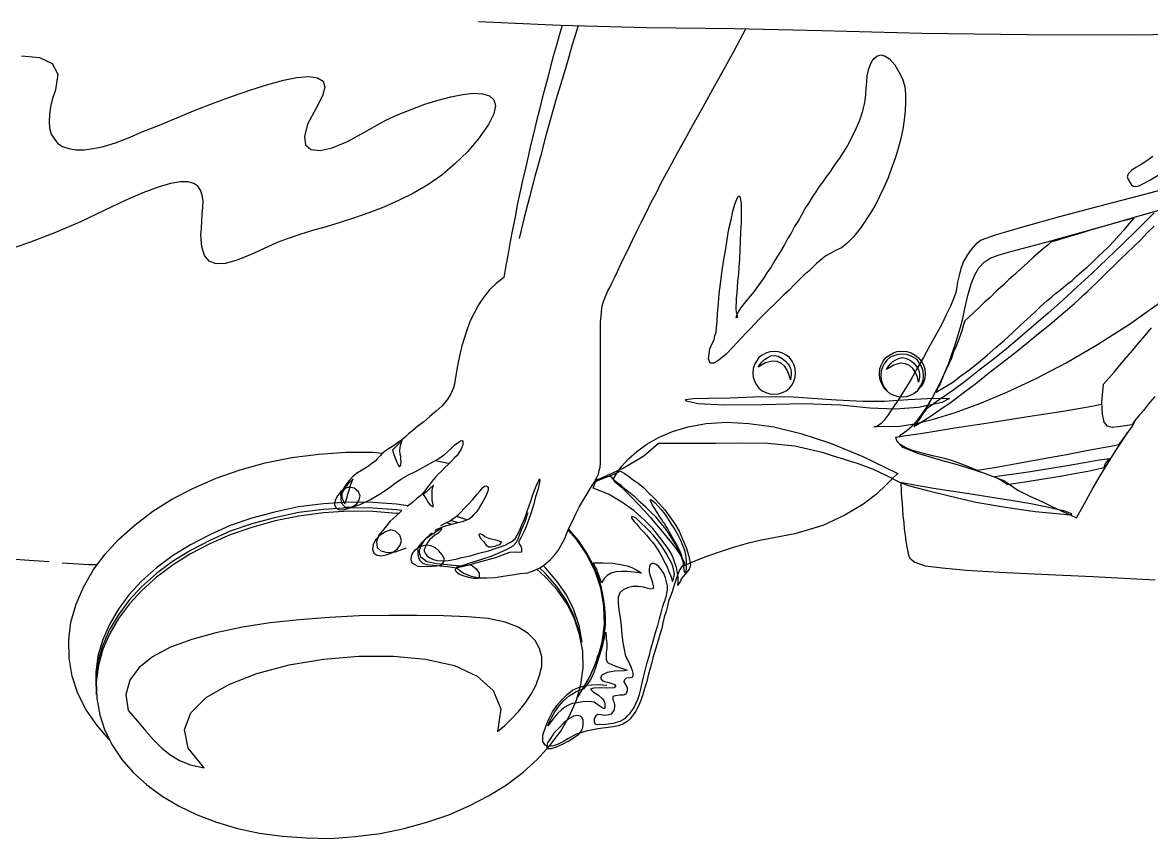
# Model space of a CAD drawing. Header units: feet. Extents: x 50754 to 76410, y 49660 to 67674.
# Drawn here: x 70111.37 to 70140.39, y 55014.75 to 55035.72 of the extents above; entities that cross this region are included whole.
import ezdxf

# ---------------------------------------------------------------- set-up
doc = ezdxf.new("R2010")
doc.units = ezdxf.units.FT
doc.linetypes.add('Amconstr', pattern=[9999, 9999, 0])
doc.layers.add('1_MAN', color=7, linetype='Continuous')
doc.layers.add('MS GATE', color=1, linetype='Continuous')

# ---------------------------------------------------------------- blocks, each defined once
blk = doc.blocks.new('admin enlclave road')
at = {"layer": '1_MAN', "color": 253, "linetype": 'Continuous'}
for points in [[(44845.52764, -5350.19418), (44845.52873, -5350.19359), (44845.5434, -5350.18441), (44845.55463, -5350.17543), (44845.56245, -5350.16667), (44845.56505, -5350.16631), (44845.57208, -5350.16534), (44845.58276, -5350.16387), (44845.59657, -5350.16198), (44845.6119, -5350.1596), (44845.62756, -5350.15772), (44845.64392, -5350.15706), (44845.66087, -5350.15871), (44845.66822, -5350.16009), (44845.6739, -5350.16089), (44845.67825, -5350.16162), (44845.6826, -5350.16235), (44845.68698, -5350.16335), (44845.69274, -5350.16468), (44845.70023, -5350.16709), (44845.71026, -5350.1705), (44845.71033, -5350.17102), (44845.71047, -5350.17205), (44845.71101, -5350.17411), (44845.71134, -5350.17645), (44845.71199, -5350.17928), (44845.71272, -5350.18263), (44845.71347, -5350.18624), (44845.71428, -5350.19011), (44845.71533, -5350.19394), (44845.71613, -5350.19781), (44845.71715, -5350.20139), (44845.71817, -5350.20497), (44845.71916, -5350.20828), (44845.72007, -5350.21108), (44845.72088, -5350.21309), (44845.72191, -5350.2148), (44845.7251, -5350.21675), (44845.73163, -5350.21798), (44845.74197, -5350.21788), (44845.75673, -5350.21718), (44845.77645, -5350.2158), (44845.8016, -5350.21341), (44845.83254, -5350.21074), (44845.87004, -5350.20745)], [(44845.87184, -5349.87498), (44845.81234, -5349.88421), (44845.74901, -5349.89266), (44845.68588, -5349.90054), (44845.62603, -5349.90717), (44845.57376, -5349.91303), (44845.52109, -5349.91973), (44845.46933, -5349.92552), (44845.42031, -5349.92986)], [(44845.83402, -5349.95499), (44845.83072, -5349.9581), (44845.82762, -5349.96066), (44845.82475, -5349.9629), (44845.82239, -5349.96508), (44845.82083, -5349.96716), (44845.82029, -5349.96909), (44845.82106, -5349.97084), (44845.82261, -5349.97249), (44845.82357, -5349.97368), (44845.82472, -5349.97432), (44845.82633, -5349.97436), (44845.82807, -5349.9736), (44845.8305, -5349.97194), (44845.83412, -5349.96931), (44845.83867, -5349.96577)], [(44845.84798, -5349.97165), (44845.82842, -5349.97991), (44845.80557, -5349.98942), (44845.78248, -5349.99896), (44845.76194, -5350.00789), (44845.74617, -5350.01483), (44845.73827, -5350.01911), (44845.73547, -5350.02188), (44845.73304, -5350.02539), (44845.73115, -5350.02911), (44845.72961, -5350.0333), (44845.72862, -5350.03768), (44845.72814, -5350.04199), (44845.72764, -5350.04604), (44845.72766, -5350.05001), (44845.72746, -5350.05243), (44845.72666, -5350.05626), (44845.72544, -5350.06094), (44845.72355, -5350.0665), (44845.72152, -5350.07288), (44845.71898, -5350.0796), (44845.71624, -5350.08661), (44845.71352, -5350.09389), (44845.71055, -5350.1012), (44845.70779, -5350.10821), (44845.70475, -5350.115), (44845.70211, -5350.12094), (44845.6994, -5350.12634), (44845.69712, -5350.13091), (44845.6952, -5350.13435), (44845.69366, -5350.13669), (44845.69109, -5350.13916), (44845.68952, -5350.13938), (44845.69102, -5350.13865), (44845.69834, -5350.1379), (44845.70481, -5350.13675), (44845.71376, -5350.13419), (44845.72456, -5350.12979), (44845.73705, -5350.12409), (44845.75088, -5350.11661), (44845.76609, -5350.10763), (44845.78244, -5350.09715), (44845.79912, -5350.08531), (44845.81636, -5350.07179), (44845.83369, -5350.05694), (44845.85111, -5350.04074)], [(44845.20836, -5350.28751), (44845.19627, -5350.28837), (44845.15655, -5350.29091)], [(44845.42728, -5350.24893), (44845.42785, -5350.25309), (44845.42932, -5350.25607), (44845.43139, -5350.25765), (44845.4341, -5350.25807), (44845.43782, -5350.25809), (44845.44203, -5350.25778), (44845.44679, -5350.25766), (44845.4521, -5350.25772), (44845.4567, -5350.26028), (44845.46138, -5350.26149), (44845.46621, -5350.26188), (44845.47089, -5350.26124), (44845.47581, -5350.2603), (44845.48065, -5350.25884), (44845.48575, -5350.25734), (44845.49059, -5350.25588), (44845.49495, -5350.25475), (44845.49867, -5350.25291), (44845.50207, -5350.25058), (44845.50491, -5350.24807), (44845.50741, -5350.24508), (44845.5094, -5350.24215), (44845.51136, -5350.23896), (44845.51275, -5350.23558), (44845.51407, -5350.23169), (44845.51513, -5350.22783), (44845.51619, -5350.22397), (44845.51748, -5350.21981), (44845.51876, -5350.21566), (44845.52031, -5350.21146), (44845.52186, -5350.20727), (44845.52389, -5350.20274), (44845.52573, -5350.19877), (44845.52712, -5350.1954), (44845.52833, -5350.19258), (44845.52905, -5350.1901), (44845.52928, -5350.18793), (44845.52952, -5350.18578), (44845.52945, -5350.1834), (44845.52913, -5350.18106), (44845.52888, -5350.17924), (44845.52849, -5350.17637), (44845.52795, -5350.17246), (44845.52734, -5350.16804), (44845.52666, -5350.16309), (44845.52587, -5350.15736), (44845.52508, -5350.15163), (44845.52426, -5350.14564), (44845.52344, -5350.13964), (44845.52262, -5350.13366), (44845.52179, -5350.12767), (44845.52108, -5350.12246), (44845.5204, -5350.11752), (44845.51979, -5350.11309), (44845.51929, -5350.10944), (44845.51893, -5350.10684), (44845.51836, -5350.10266), (44845.51786, -5350.09903), (44845.51766, -5350.0956), (44845.51752, -5350.0927), (44845.51761, -5350.0895), (44845.518, -5350.08653), (44845.51865, -5350.08352), (44845.51974, -5350.07992), (44845.5205, -5350.07769), (44845.52144, -5350.07491), (44845.52258, -5350.07157), (44845.52389, -5350.06767), (44845.52515, -5350.06326), (44845.52663, -5350.05854), (44845.52855, -5350.05323), (44845.53017, -5350.04771), (44845.53203, -5350.04188), (44845.53414, -5350.03602), (44845.53623, -5350.02989), (44845.53826, -5350.02351), (44845.5406, -5350.01735), (44845.54264, -5350.01097), (44845.54498, -5350.00481), (44845.54731, -5349.99865), (44845.54985, -5349.99193), (44845.5532, -5349.98351), (44845.55689, -5349.97372), (44845.56122, -5349.96278), (44845.56572, -5349.95102), (44845.57065, -5349.93866), (44845.57551, -5349.92579), (44845.58035, -5349.91265), (44845.5805, -5349.91227)], [(44845.58519, -5350.10622), (44845.58632, -5350.10288), (44845.58704, -5350.10039), (44845.58724, -5350.09798), (44845.58773, -5350.09578), (44845.58761, -5350.09289), (44845.5874, -5350.08947), (44845.58697, -5350.08448), (44845.58664, -5350.07816), (44845.58641, -5350.07261), (44845.58636, -5350.06652), (44845.58625, -5350.0599), (44845.58636, -5350.05299), (44845.58651, -5350.04633), (44845.58662, -5350.03942), (44845.5868, -5350.03302), (44845.58736, -5350.02738), (44845.58768, -5350.02202), (44845.58841, -5350.01768), (44845.58905, -5350.01467), (44845.58959, -5350.01273), (44845.59034, -5350.01237), (44845.59104, -5350.0136), (44845.59198, -5350.01665), (44845.5927, -5350.02186), (44845.59355, -5350.02811), (44845.59409, -5350.03388), (44845.59462, -5350.03964), (44845.59507, -5350.04489), (44845.59553, -5350.05013), (44845.5959, -5350.05486), (44845.59626, -5350.05932), (44845.59631, -5350.06356), (44845.59655, -5350.06724), (44845.59675, -5350.07066), (44845.59689, -5350.07356), (44845.59728, -5350.07642), (44845.59731, -5350.07855), (44845.59756, -5350.08037), (44845.59803, -5350.0819), (44845.59843, -5350.08291), (44845.59891, -5350.08443), (44845.59902, -5350.08521), (44845.59879, -5350.08551), (44845.5985, -5350.08528), (44845.59858, -5350.08394), (44845.59934, -5350.08172), (44845.60077, -5350.07861), (44845.60358, -5350.07397), (44845.60533, -5350.07134), (44845.60707, -5350.06845), (44845.60853, -5350.06559), (44845.61022, -5350.06245), (44845.61191, -5350.05929), (44845.61334, -5350.05618), (44845.61499, -5350.05277), (44845.61638, -5350.04939), (44845.61805, -5350.04598), (44845.61966, -5350.04231), (44845.62128, -5350.03863), (44845.6226, -5350.03473), (44845.62421, -5350.03106), (44845.62576, -5350.02687), (44845.6276, -5350.0229), (44845.62915, -5350.01871), (44845.6307, -5350.01452), (44845.63257, -5350.01081), (44845.6342, -5350.00713), (44845.63585, -5350.00372), (44845.6375, -5350.00031), (44845.6392, -5349.99716), (44845.64088, -5349.99401), (44845.64257, -5349.99086), (44845.644, -5349.98774), (44845.64569, -5349.9846), (44845.64716, -5349.98174), (44845.64881, -5349.97833), (44845.65024, -5349.97521), (44845.65163, -5349.97183), (44845.65274, -5349.96824), (44845.65409, -5349.96461), (44845.65602, -5349.95744), (44845.65706, -5349.95146), (44845.65768, -5349.94633), (44845.6576, -5349.94183), (44845.65728, -5349.93764), (44845.65705, -5349.93395), (44845.6568, -5349.93027), (44845.65708, -5349.92652), (44845.65792, -5349.92295), (44845.65909, -5349.91988), (44845.66092, -5349.91776), (44845.66316, -5349.91666), (44845.66557, -5349.91685), (44845.66869, -5349.91828), (44845.67232, -5349.9215), (44845.67645, -5349.92651), (44845.67848, -5349.92968), (44845.68009, -5349.93371), (44845.68122, -5349.93806), (44845.68187, -5349.94275), (44845.68233, -5349.94799), (44845.68256, -5349.95354), (44845.68253, -5349.95911), (44845.68201, -5349.965), (44845.68127, -5349.97122), (44845.68027, -5349.97745), (44845.67897, -5349.98347), (44845.67768, -5349.98948), (44845.67586, -5349.99557), (44845.674, -5350.0014), (44845.67212, -5350.00697), (44845.66994, -5350.01231), (44845.66557, -5350.02114), (44845.66193, -5350.02748), (44845.65856, -5350.03192), (44845.65554, -5350.03499), (44845.65263, -5350.03698), (44845.64997, -5350.03894), (44845.64684, -5350.04123), (44845.64382, -5350.0443), (44845.64198, -5350.04641), (44845.64018, -5350.04877), (44845.63794, -5350.05173), (44845.6354, -5350.05448), (44845.63292, -5350.05773), (44845.63045, -5350.06099), (44845.62776, -5350.06455), (44845.62503, -5350.06784), (44845.62233, -5350.07139), (44845.61964, -5350.07495), (44845.6169, -5350.07824), (44845.61446, -5350.08176), (44845.61222, -5350.08472), (44845.60997, -5350.08769), (44845.60798, -5350.09062), (44845.60619, -5350.09298), (44845.60286, -5350.09769), (44845.59907, -5350.10298), (44845.59552, -5350.10798), (44845.59181, -5350.11194), (44845.58897, -5350.11445), (44845.58663, -5350.11477), (44845.58523, -5350.11231), (44845.58519, -5350.10622)], [(44845.48011, -5349.92431), (44845.47993, -5349.92539), (44845.4782, -5349.93598), (44845.47655, -5349.94708), (44845.47489, -5349.95819), (44845.47301, -5349.9696), (44845.47142, -5349.98123), (44845.46987, -5349.99312), (44845.46835, -5350.00525), (44845.46662, -5350.0177), (44845.46517, -5350.03037), (44845.46373, -5350.04304), (44845.46232, -5350.05597)], [(44845.47053, -5349.92539), (44845.47045, -5349.9259), (44845.46964, -5349.93159), (44845.46886, -5349.93753), (44845.46786, -5349.94377), (44845.46712, -5349.94997), (44845.46645, -5349.9567), (44845.46552, -5349.96346), (44845.4646, -5349.97022), (44845.46397, -5349.97721), (44845.46307, -5349.98423), (44845.46248, -5349.99148), (44845.46162, -5349.99875), (44845.46106, -5350.00625), (44845.46046, -5350.0135), (44845.45964, -5350.02105), (44845.45909, -5350.02855), (44845.45852, -5350.03606), (44845.45822, -5350.04353), (44845.45767, -5350.05104), (44845.45737, -5350.05851), (44845.45703, -5350.06572), (44845.45672, -5350.0732), (44845.45639, -5350.08041), (44845.45246, -5350.08465), (44845.44884, -5350.08914), (44845.44606, -5350.09403), (44845.44354, -5350.09889), (44845.44162, -5350.10419), (44845.43992, -5350.10921), (44845.43877, -5350.1144), (44845.43789, -5350.11956), (44845.43701, -5350.12473), (44845.43657, -5350.1293), (44845.43614, -5350.13387), (44845.43594, -5350.13815), (44845.43592, -5350.14186), (44845.43586, -5350.14532), (44845.43573, -5350.14825), (44845.43549, -5350.15041), (44845.43444, -5350.15427), (44845.43259, -5350.15824), (44845.42997, -5350.16232), (44845.42701, -5350.16591), (44845.42379, -5350.16953), (44845.42057, -5350.17315), (44845.41729, -5350.17627), (44845.41478, -5350.17927), (44845.41246, -5350.1817), (44845.41063, -5350.18382), (44845.40879, -5350.18593), (44845.40716, -5350.18748), (44845.40573, -5350.18873), (44845.40432, -5350.18999), (44845.40289, -5350.19125), (44845.40148, -5350.1925), (44845.40005, -5350.19376), (44845.3989, -5350.19498), (44845.39797, -5350.19591), (44845.39732, -5350.19705), (44845.39665, -5350.19795), (44845.39576, -5350.19912), (44845.39462, -5350.2006), (44845.39303, -5350.20242), (44845.39115, -5350.20427), (44845.38925, -5350.20586), (44845.38735, -5350.20744), (44845.38518, -5350.20907), (44845.38286, -5350.21152), (44845.38087, -5350.21444), (44845.37873, -5350.21818), (44845.37674, -5350.22297), (44845.37776, -5350.2284), (44845.38042, -5350.23042), (44845.38436, -5350.23015), (44845.38936, -5350.22786), (44845.3947, -5350.22422), (44845.39996, -5350.22004), (44845.4047, -5350.21594), (44845.40843, -5350.21224), (44845.41198, -5350.2091), (44845.41583, -5350.20618), (44845.41994, -5350.20324), (44845.42404, -5350.20028), (44845.42789, -5350.19736), (44845.432, -5350.19441), (44845.43551, -5350.19101), (44845.43872, -5350.18738), (44845.44097, -5350.18442), (44845.44284, -5350.18257), (44845.44403, -5350.18161), (44845.44503, -5350.18121), (44845.44537, -5350.18169), (44845.44548, -5350.18247), (44845.44566, -5350.18377), (44845.44535, -5350.18541), (44845.445, -5350.18679), (44845.44418, -5350.18849), (44845.44313, -5350.19049), (44845.44178, -5350.19226), (44845.4402, -5350.19434), (44845.43867, -5350.19668), (44845.43684, -5350.19878), (44845.43504, -5350.20116), (44845.43347, -5350.20323), (44845.43215, -5350.20526), (44845.43081, -5350.20705), (44845.42998, -5350.20875), (44845.42889, -5350.21049), (44845.42803, -5350.21194), (44845.4272, -5350.21364), (44845.42612, -5350.21539), (44845.42481, -5350.21743), (44845.42271, -5350.21957), (44845.42043, -5350.22227), (44845.41763, -5350.22504)], [(44845.36139, -5350.0051), (44845.36692, -5350.0009), (44845.37319, -5349.99632), (44845.38001, -5349.99193), (44845.3874, -5349.98773), (44845.39504, -5349.9835), (44845.40279, -5349.98004), (44845.41006, -5349.97692), (44845.41691, -5349.97465), (44845.42331, -5349.97298), (44845.42856, -5349.97252), (44845.43291, -5349.97325), (44845.43583, -5349.97524), (44845.43734, -5349.97848), (44845.43698, -5349.98357), (44845.43475, -5349.99051), (44845.43035, -5349.99907), (44845.42446, -5350.00837), (44845.41792, -5350.01669), (44845.41103, -5350.02454), (44845.40348, -5350.03142), (44845.39558, -5350.03755), (44845.38733, -5350.0432), (44845.37901, -5350.04832), (44845.37062, -5350.05292), (44845.36245, -5350.05722), (44845.35422, -5350.06101), (44845.34624, -5350.06476), (44845.33849, -5350.06821), (44845.33126, -5350.0716), (44845.32455, -5350.0749), (44845.31836, -5350.07815), (44845.31299, -5350.08154), (44845.30373, -5350.08758), (44845.29561, -5350.09215), (44845.28909, -5350.09491), (44845.28365, -5350.09592), (44845.27928, -5350.09493), (44845.27595, -5350.09193), (44845.27367, -5350.08694), (44845.27218, -5350.07998), (44845.27187, -5350.07577), (44845.27156, -5350.07158), (44845.27124, -5350.06737), (44845.27094, -5350.06317), (44845.27069, -5350.05949), (44845.26971, -5350.05618), (44845.26823, -5350.05319), (44845.26635, -5350.05106), (44845.26379, -5350.04983), (44845.26001, -5350.04928), (44845.25558, -5350.04989), (44845.24973, -5350.05176), (44845.24272, -5350.05484), (44845.23407, -5350.05948), (44845.22404, -5350.06564), (44845.21236, -5350.07334), (44845.19923, -5350.08205), (44845.18524, -5350.09033), (44845.17044, -5350.09848), (44845.15556, -5350.1061)], [(44845.15043, -5349.98766), (44845.16125, -5349.98723), (44845.16931, -5349.98985), (44845.17355, -5349.99563), (44845.17353, -5350.00518), (44845.17243, -5350.01065), (44845.1718, -5350.01577), (44845.17194, -5350.02053), (44845.17224, -5350.02473), (44845.17304, -5350.0286), (44845.17458, -5350.0321), (44845.1768, -5350.03471), (44845.17924, -5350.03703), (44845.18236, -5350.03846), (44845.18619, -5350.03926), (44845.19045, -5350.03947), (44845.1954, -5350.03879), (44845.20077, -5350.03726), (44845.20683, -5350.0351), (44845.21359, -5350.03204), (44845.22097, -5350.02785), (44845.22906, -5350.02303), (44845.23842, -5350.01776), (44845.24823, -5350.0119), (44845.25857, -5350.00597), (44845.26914, -5350.00001), (44845.27954, -5349.9946), (44845.28995, -5349.98918), (44845.29967, -5349.98466), (44845.30868, -5349.98077), (44845.31655, -5349.9781), (44845.32351, -5349.97661), (44845.32882, -5349.97667), (44845.33246, -5349.97803), (44845.334, -5349.98154), (44845.33341, -5349.98692), (44845.33051, -5349.99476), (44845.32663, -5350.00511), (44845.32581, -5350.01265), (44845.32727, -5350.01748), (44845.33079, -5350.01992), (44845.33633, -5350.01968), (44845.3434, -5350.01712), (44845.35202, -5350.01222), (44845.36139, -5350.0051)], [(44845.70567, -5350.14299), (44845.70654, -5350.14155), (44845.7096, -5350.13875), (44845.71233, -5350.13545), (44845.71499, -5350.13163), (44845.71758, -5350.1273), (44845.71984, -5350.12248), (44845.72206, -5350.11739), (44845.72398, -5350.11208), (44845.7259, -5350.10678), (44845.7275, -5350.10099), (44845.72909, -5350.09519), (44845.73017, -5350.08948), (44845.7315, -5350.08372), (44845.7323, -5350.07804), (44845.73315, -5350.07261), (44845.73374, -5350.06722), (44845.7341, -5350.06213), (44845.73501, -5350.05325), (44845.73586, -5350.04597), (44845.73745, -5350.04018), (44845.73922, -5350.03569), (44845.74188, -5350.03187), (44845.74521, -5350.02903), (44845.74964, -5350.02656), (44845.7549, -5350.02424), (44845.76344, -5350.02069), (44845.77648, -5350.01518), (44845.79302, -5350.00813), (44845.81154, -5350.00001), (44845.83129, -5349.99119), (44845.85082, -5349.98267)], [(44845.83941, -5349.98848), (44845.8311, -5349.99944), (44845.82298, -5350.00985), (44845.81507, -5350.01995), (44845.80714, -5350.02981), (44845.7994, -5350.0391), (44845.79192, -5350.04835), (44845.78435, -5350.05708), (44845.77677, -5350.06556), (44845.76943, -5350.07399), (44845.76229, -5350.08188), (44845.75511, -5350.0895), (44845.74789, -5350.09686), (44845.74068, -5350.10422), (44845.73365, -5350.11102), (44845.72637, -5350.11786), (44845.7193, -5350.12441), (44845.71934, -5350.12467), (44845.7187, -5350.12582), (44845.71765, -5350.12781), (44845.7166, -5350.12982), (44845.71559, -5350.13209), (44845.7145, -5350.13382), (44845.71363, -5350.13527), (44845.71345, -5350.13583), (44845.71752, -5350.13261), (44845.72226, -5350.12851), (44845.72767, -5350.12352), (44845.7338, -5350.11791), (44845.74012, -5350.11172), (44845.74688, -5350.10495), (44845.75362, -5350.09793), (44845.7606, -5350.09086), (44845.7676, -5350.0838), (44845.77406, -5350.07681), (44845.78031, -5350.07012), (44845.7861, -5350.06401), (44845.79115, -5350.05828), (44845.79553, -5350.05343), (44845.7992, -5350.0492), (44845.8017, -5350.04621), (44845.8035, -5350.04384), (44845.80578, -5350.04113), (44845.80803, -5350.03817), (44845.81076, -5350.03488), (44845.81368, -5350.03103), (44845.8166, -5350.02718), (44845.81978, -5350.0233), (44845.82315, -5350.01884), (44845.82655, -5350.01467), (44845.82992, -5350.01023), (44845.83355, -5350.00574), (44845.83689, -5350.00104), (44845.84052, -5349.99656)], [(44845.82786, -5349.99326), (44845.81933, -5349.99682), (44845.81083, -5350.00064), (44845.80282, -5350.00412), (44845.79559, -5350.00751), (44845.78933, -5350.01023), (44845.78459, -5350.01247), (44845.78135, -5350.01398), (44845.78034, -5350.01438), (44845.77851, -5350.01649), (44845.7762, -5350.01894), (44845.77369, -5350.02193), (44845.77092, -5350.02497), (44845.76796, -5350.02856), (44845.76478, -5350.03244), (44845.7616, -5350.03633), (44845.75816, -5350.04026), (44845.75501, -5350.0444), (44845.75157, -5350.04832), (44845.74843, -5350.05247), (44845.74521, -5350.05609), (44845.74252, -5350.05965), (44845.73978, -5350.06295), (44845.73727, -5350.06594), (44845.73526, -5350.06861), (44845.7348, -5350.07106), (44845.73441, -5350.07404), (44845.7338, -5350.0773), (44845.73293, -5350.08061), (44845.73213, -5350.08443), (44845.73102, -5350.08803), (44845.73022, -5350.09186), (44845.72913, -5350.09546), (44845.72803, -5350.09906), (44845.72716, -5350.10236), (44845.72625, -5350.10541), (44845.72556, -5350.10816), (44845.72481, -5350.11038), (44845.72425, -5350.11204), (44845.72412, -5350.11313), (44845.7239, -5350.11343), (44845.72846, -5350.10988), (44845.73297, -5350.10607), (44845.73742, -5350.10174), (44845.74209, -5350.09712), (44845.74674, -5350.09225), (44845.75133, -5350.0871), (44845.75593, -5350.08196), (44845.76053, -5350.07681), (44845.76461, -5350.07174), (44845.76869, -5350.06667), (44845.77255, -5350.06189), (44845.77621, -5350.05768), (44845.77935, -5350.05353), (44845.78234, -5350.05019), (44845.78511, -5350.04716), (44845.78717, -5350.04476), (44845.78904, -5350.0429), (44845.7911, -5350.0405), (44845.79342, -5350.03806), (44845.796, -5350.03559), (44845.79824, -5350.03262), (44845.80101, -5350.02958), (44845.80378, -5350.02655), (44845.80651, -5350.02326), (44845.8092, -5350.01971), (44845.8119, -5350.01615), (44845.81486, -5350.01256), (44845.81752, -5350.00875), (44845.82018, -5350.00492), (44845.82283, -5350.00111), (44845.82546, -5349.99703), (44845.82786, -5349.99326)], [(44845.85474, -5350.0981), (44845.8517, -5350.10303), (44845.84911, -5350.10736), (44845.84671, -5350.11114), (44845.84476, -5350.11433), (44845.84353, -5350.11688), (44845.83943, -5350.11798), (44845.83537, -5350.11933), (44845.83202, -5350.12006), (44845.82905, -5350.11968), (44845.82665, -5350.11761), (44845.82495, -5350.11306), (44845.8237, -5350.10581), (44845.82326, -5350.09499), (44845.82589, -5350.09091), (44845.82851, -5350.08684), (44845.83132, -5350.08221), (44845.8344, -5350.07754), (44845.8377, -5350.07258), (44845.84074, -5350.06765), (44845.844, -5350.06242), (44845.84729, -5350.05745)], [(44845.69407, -5350.11646), (44845.69378, -5350.11623), (44845.69192, -5350.11437), (44845.6903, -5350.11221), (44845.6892, -5350.10997), (44845.68854, -5350.10714), (44845.68841, -5350.10424), (44845.68887, -5350.10179), (44845.68984, -5350.09926), (44845.69113, -5350.09696), (44845.69299, -5350.09512), (44845.69516, -5350.0935), (44845.69739, -5350.09239), (44845.70022, -5350.09173), (44845.70312, -5350.0916), (44845.70583, -5350.09203), (44845.70836, -5350.09301), (44845.7104, -5350.09432), (44845.71251, -5350.09615), (44845.71413, -5350.09831), (44845.71523, -5350.10055), (44845.71588, -5350.10338), (44845.71602, -5350.10628), (44845.71556, -5350.10874), (44845.71458, -5350.11125), (44845.71304, -5350.11358), (44845.71282, -5350.11389), (44845.71282, -5350.11389)], [(44845.68947, -5350.10807), (44845.69008, -5350.11064), (44845.69118, -5350.11288), (44845.69252, -5350.11482), (44845.69436, -5350.11669), (44845.6964, -5350.118), (44845.69889, -5350.11872), (44845.70134, -5350.11918), (44845.70398, -5350.11908), (44845.70655, -5350.11847), (44845.70879, -5350.11735), (44845.71073, -5350.11603), (44845.71259, -5350.11418), (44845.71388, -5350.11188), (44845.71462, -5350.10966), (44845.71508, -5350.10721), (44845.71499, -5350.10457), (44845.71437, -5350.102), (44845.71326, -5350.09976), (44845.71194, -5350.09782), (44845.71009, -5350.09596), (44845.70779, -5350.09467), (44845.70557, -5350.09392), (44845.70311, -5350.09346), (44845.70048, -5350.09356), (44845.69791, -5350.09417), (44845.69567, -5350.09528), (44845.69346, -5350.09664), (44845.69185, -5350.09846), (44845.69058, -5350.10076), (44845.68982, -5350.10298), (44845.68937, -5350.10544), (44845.68947, -5350.10807)], [(44845.69235, -5350.10396), (44845.69318, -5350.10226), (44845.69427, -5350.10051), (44845.69561, -5350.09874), (44845.69729, -5350.09744), (44845.69897, -5350.09616), (44845.70102, -5350.0956), (44845.70344, -5350.0958), (44845.70596, -5350.09678), (44845.70826, -5350.09806), (44845.71007, -5350.09967), (44845.71133, -5350.10109), (44845.71206, -5350.10258), (44845.71254, -5350.10411), (44845.71275, -5350.10567), (44845.71271, -5350.10727), (44845.71266, -5350.10887), (44845.71148, -5350.10611), (44845.71004, -5350.10339), (44845.70816, -5350.10125), (44845.70583, -5350.09973), (44845.70334, -5350.099), (44845.70018, -5350.09917), (44845.69642, -5350.10075), (44845.69235, -5350.10396)], [(44845.61295, -5350.11699), (44845.61356, -5350.11957), (44845.61466, -5350.1218), (44845.61599, -5350.12375), (44845.61784, -5350.12562), (44845.61988, -5350.12692), (44845.62237, -5350.12765), (44845.62482, -5350.1281), (44845.62746, -5350.12801), (44845.63003, -5350.12739), (44845.63226, -5350.12629), (44845.6342, -5350.12495), (44845.63607, -5350.12311), (44845.63734, -5350.12081), (44845.6381, -5350.11858), (44845.63856, -5350.11614), (44845.63847, -5350.11349), (44845.63784, -5350.11092), (44845.63674, -5350.10869), (44845.63541, -5350.10674), (44845.63357, -5350.10488), (44845.63127, -5350.1036), (44845.62904, -5350.10285), (44845.62659, -5350.10239), (44845.62395, -5350.10248), (44845.62139, -5350.1031), (44845.61915, -5350.1042), (44845.61694, -5350.10557), (44845.61533, -5350.10738), (44845.61406, -5350.10968), (44845.6133, -5350.11191), (44845.61284, -5350.11435), (44845.61295, -5350.11699)], [(44845.6156, -5350.11318), (44845.61643, -5350.11148), (44845.61751, -5350.10973), (44845.61887, -5350.10796), (44845.62054, -5350.10667), (44845.62222, -5350.10538), (44845.62427, -5350.10483), (44845.62668, -5350.10503), (44845.62921, -5350.10601), (44845.6315, -5350.10728), (44845.63332, -5350.10889), (44845.63457, -5350.11031), (44845.63531, -5350.1118), (44845.63579, -5350.11333), (44845.63601, -5350.11489), (44845.63596, -5350.11649), (44845.63591, -5350.11809), (44845.63474, -5350.11533), (44845.6333, -5350.11261), (44845.63141, -5350.11048), (44845.62908, -5350.10894), (44845.6266, -5350.10822), (44845.62344, -5350.10839), (44845.61967, -5350.10997), (44845.6156, -5350.11318)], [(44845.84499, -5350.11403), (44845.84363, -5350.11767), (44845.8407, -5350.12338), (44845.8371, -5350.12997), (44845.83482, -5350.13082), (44845.82823, -5350.13305), (44845.81858, -5350.13624), (44845.80692, -5350.14023), (44845.79371, -5350.14443), (44845.78, -5350.14896), (44845.76704, -5350.15314), (44845.75535, -5350.15686), (44845.75453, -5350.15671), (44845.7526, -5350.15619), (44845.74985, -5350.1555), (44845.74629, -5350.15466), (44845.74216, -5350.15364), (44845.73808, -5350.15287), (44845.7343, -5350.15233), (44845.7308, -5350.15202), (44845.72704, -5350.15173), (44845.72299, -5350.15123), (44845.71842, -5350.1508), (44845.71408, -5350.15007), (44845.70996, -5350.14905), (44845.70684, -5350.14762), (44845.70447, -5350.14581), (44845.70363, -5350.14355), (44845.7082, -5350.14212), (44845.72046, -5350.13858), (44845.73803, -5350.13324), (44845.75896, -5350.12718), (44845.7806, -5350.12049), (44845.80126, -5350.11447), (44845.81802, -5350.10898), (44845.82361, -5350.10715), (44845.82388, -5350.10711)], [(44845.71095, -5350.11573), (44845.71144, -5350.1154), (44845.71189, -5350.11481), (44845.71189, -5350.11481)], [(44845.72814, -5350.11921), (44845.71473, -5350.12397), (44845.70081, -5350.12695), (44845.68563, -5350.12851), (44845.66794, -5350.12908), (44845.64569, -5350.13134), (44845.62102, -5350.13526), (44845.5984, -5350.13864), (44845.58267, -5350.14), (44845.57568, -5350.13937), (44845.57501, -5350.1384), (44845.57964, -5350.13724), (44845.58871, -5350.13572), (44845.60118, -5350.13374), (44845.61517, -5350.13129), (44845.62868, -5350.12917), (44845.63913, -5350.12799), (44845.65043, -5350.12723), (44845.66516, -5350.12627), (44845.6809, -5350.12491), (44845.69392, -5350.12312), (44845.70785, -5350.12015), (44845.7231, -5350.11725), (44845.73251, -5350.11623), (44845.72814, -5350.11921)], [(44845.70444, -5350.14555), (44845.70421, -5350.14585), (44845.70836, -5350.14899), (44845.71771, -5350.15143), (44845.73045, -5350.15339), (44845.7445, -5350.15517), (44845.75891, -5350.1577), (44845.77153, -5350.16075), (44845.78065, -5350.16533), (44845.78871, -5350.16794), (44845.79591, -5350.17013), (44845.80229, -5350.17218), (44845.80783, -5350.17381), (44845.81199, -5350.17509), (44845.81533, -5350.17622), (44845.81726, -5350.17675), (44845.81808, -5350.17691), (44845.82158, -5350.16767), (44845.82513, -5350.15869), (44845.8287, -5350.14997), (44845.83231, -5350.14151), (44845.836, -5350.13357), (44845.83968, -5350.12564), (44845.84157, -5350.12193), (44845.8413, -5350.12197)], [(44845.83303, -5350.13902), (44845.82689, -5350.14066), (44845.81825, -5350.14345), (44845.80809, -5350.1467), (44845.7974, -5350.15003), (44845.7867, -5350.15336), (44845.77725, -5350.15598), (44845.7701, -5350.15802), (44845.766, -5350.15912), (44845.7705, -5350.16089), (44845.77276, -5350.16191), (44845.77364, -5350.16258), (44845.77368, -5350.16283), (44845.78567, -5350.15934), (44845.79636, -5350.15601), (44845.80604, -5350.15308), (44845.81442, -5350.15034), (44845.82101, -5350.14811), (44845.82608, -5350.14635), (44845.82936, -5350.1451), (44845.83037, -5350.14469), (44845.83083, -5350.14225), (44845.83191, -5350.1405), (44845.83255, -5350.13936), (44845.83303, -5350.13902)], [(44845.70768, -5350.16527), (44845.7054, -5350.16798), (44845.7018, -5350.17271), (44845.6966, -5350.17927), (44845.68938, -5350.18663), (44845.67956, -5350.19435), (44845.66714, -5350.20243), (44845.65115, -5350.20967), (44845.63186, -5350.21604), (44845.62355, -5350.2193), (44845.61554, -5350.22278), (44845.60809, -5350.22647), (44845.60138, -5350.22977), (44845.59597, -5350.23291), (44845.59153, -5350.23538), (44845.58885, -5350.23707), (44845.58787, -5350.23774), (44845.58567, -5350.23326), (44845.5832, -5350.22882), (44845.58028, -5350.22497), (44845.57711, -5350.22117), (44845.57397, -5350.21762), (44845.57059, -5350.21437), (44845.56698, -5350.21115), (44845.56342, -5350.20845), (44845.55986, -5350.20576), (44845.55635, -5350.20333), (44845.55283, -5350.20089), (44845.54963, -5350.19894), (44845.54645, -5350.19699), (44845.54353, -5350.195), (44845.54067, -5350.19353), (44845.53833, -5350.19201), (44845.53992, -5350.18807), (44845.54247, -5350.18347), (44845.54577, -5350.1785), (44845.5501, -5350.1734), (44845.55549, -5350.16815), (44845.56198, -5350.16327), (44845.56982, -5350.15848), (44845.57884, -5350.15459), (44845.58923, -5350.15104), (44845.60136, -5350.14858), (44845.61475, -5350.14753), (44845.62988, -5350.14757), (44845.64657, -5350.14926), (44845.66507, -5350.15256), (44845.68545, -5350.15798), (44845.70768, -5350.16527)], [(44845.71104, -5350.17039), (44845.71026, -5350.1705), (44845.71571, -5350.17161), (44845.72596, -5350.17285), (44845.74023, -5350.17433), (44845.75662, -5350.1758), (44845.77476, -5350.17649), (44845.79283, -5350.17666), (44845.81023, -5350.17586), (44845.81418, -5350.17559), (44845.81488, -5350.17496), (44845.81051, -5350.17396), (44845.79869, -5350.17293), (44845.78958, -5350.17232), (44845.77891, -5350.17194), (44845.76694, -5350.17173), (44845.75446, -5350.17159), (44845.74222, -5350.17141), (44845.73025, -5350.1712), (44845.71984, -5350.17077), (44845.71104, -5350.17039)], [(44845.4091, -5350.18615), (44845.40707, -5350.18882), (44845.4055, -5350.19089), (44845.4046, -5350.19207), (44845.40415, -5350.19266), (44845.40529, -5350.19516), (44845.40636, -5350.19713), (44845.40743, -5350.19912), (44845.40843, -5350.20057), (44845.40909, -5350.20154), (44845.40968, -5350.20199), (44845.41016, -5350.20165), (44845.41029, -5350.20058), (44845.41033, -5350.19898), (44845.40986, -5350.19746), (44845.40964, -5350.19589), (44845.40916, -5350.19437), (44845.40865, -5350.19258), (44845.40862, -5350.19046), (44845.40864, -5350.1886), (44845.4091, -5350.18615)], [(44845.52743, -5350.19377), (44845.53372, -5350.1913), (44845.53574, -5350.1905), (44845.53681, -5350.19062), (44845.53775, -5350.19155), (44845.5393, -5350.1932), (44845.54129, -5350.19425), (44845.54393, -5350.19601), (44845.54719, -5350.19848), (44845.55104, -5350.2014), (44845.55492, -5350.20458), (44845.55936, -5350.20796), (44845.56358, -5350.21162), (44845.56784, -5350.21554), (44845.57206, -5350.21921), (44845.57602, -5350.22291), (44845.57968, -5350.22638), (44845.58249, -5350.22945), (44845.58497, -5350.23203), (44845.58663, -5350.23445), (44845.58762, -5350.23591), (44845.58751, -5350.23698), (44845.58639, -5350.23847), (44845.58559, -5350.24043), (44845.58487, -5350.24292), (44845.58419, -5350.24567), (44845.58377, -5350.24838), (44845.58312, -5350.25139), (44845.58273, -5350.25436), (44845.58204, -5350.25711), (44845.58139, -5350.26012), (44845.58104, -5350.26335), (44845.58069, -5350.26659), (44845.58011, -5350.27011), (44845.5798, -5350.2736), (44845.57949, -5350.2771), (44845.57894, -5350.28088), (44845.57837, -5350.28442), (44845.57752, -5350.28984), (44845.57668, -5350.29526), (44845.57606, -5350.30039), (44845.5754, -5350.30525), (44845.57496, -5350.30983), (44845.57423, -5350.31418), (44845.57369, -5350.31797), (44845.57289, -5350.32179), (44845.57202, -5350.32509), (44845.57089, -5350.32843), (44845.56964, -5350.33099), (44845.56814, -5350.33359), (44845.56631, -5350.33569), (44845.56414, -5350.33733), (44845.56142, -5350.33875), (44845.55863, -5350.33967), (44845.54969, -5350.34223), (44845.54284, -5350.34449), (44845.5371, -5350.34714), (44845.53255, -5350.35068), (44845.53016, -5350.35261), (44845.52725, -5350.35459), (44845.52452, -5350.35603), (44845.5217, -5350.35668), (44845.5195, -5350.35619), (44845.51791, -5350.35429), (44845.51738, -5350.35039), (44845.51841, -5350.34441), (44845.51966, -5350.33998), (44845.52121, -5350.33579), (44845.52328, -5350.33153), (44845.52568, -5350.32775), (44845.52838, -5350.3242), (44845.5314, -5350.32113), (44845.53458, -5350.31909), (44845.53807, -5350.31755), (44845.53932, -5350.315), (44845.54048, -5350.31191), (44845.54139, -5350.30887), (44845.5423, -5350.30582), (44845.54295, -5350.30282), (44845.54344, -5350.30062), (44845.5435, -5350.29903), (44845.54368, -5350.29847), (44845.54386, -5350.29791), (44845.54424, -5350.29681), (44845.54448, -5350.29464), (44845.54517, -5350.2919), (44845.54548, -5350.28841), (44845.54572, -5350.28439), (44845.54564, -5350.27989), (44845.54492, -5350.27469), (44845.54391, -5350.26925), (44845.54234, -5350.26363), (44845.54018, -5350.25756), (44845.53717, -5350.25108), (44845.53337, -5350.2447), (44845.52846, -5350.23794), (44845.52252, -5350.23133), (44845.51585, -5350.22534), (44845.51585, -5350.22534)], [(44845.58558, -5350.24999), (44845.58555, -5350.24787), (44845.58519, -5350.24527), (44845.58428, -5350.24247), (44845.58333, -5350.23942), (44845.58189, -5350.2367), (44845.58046, -5350.23397), (44845.57906, -5350.23151), (44845.57747, -5350.22961), (44845.57466, -5350.22655), (44845.57096, -5350.22281), (44845.56608, -5350.21817), (44845.56015, -5350.21368), (44845.55341, -5350.20903), (44845.54541, -5350.20483), (44845.53669, -5350.20124), (44845.52707, -5350.19886), (44845.52757, -5350.19666), (44845.52791, -5350.19529), (44845.52835, -5350.1947), (44845.52832, -5350.19444), (44845.53399, -5350.19127), (44845.53817, -5350.18884), (44845.54112, -5350.18711), (44845.54208, -5350.18645), (44845.54435, -5350.18746), (44845.5472, -5350.18893), (44845.55035, -5350.19062), (44845.5535, -5350.1923), (44845.55699, -5350.19448), (44845.56054, -5350.19717), (44845.56436, -5350.19983), (44845.56795, -5350.20279), (44845.57157, -5350.20601), (44845.57527, -5350.20975), (44845.57871, -5350.21352), (44845.58192, -5350.21759), (44845.58465, -5350.22199), (44845.58741, -5350.22665), (44845.58969, -5350.23165), (44845.59148, -5350.23697), (44845.59121, -5350.23887), (44845.59016, -5350.24087), (44845.58908, -5350.24262), (44845.58799, -5350.24435), (44845.58712, -5350.2458), (44845.58678, -5350.24717), (44845.58618, -5350.24858), (44845.58558, -5350.24999)], [(44845.25887, -5350.38857), (44845.25043, -5350.38124), (44845.24263, -5350.37275), (44845.23636, -5350.3638), (44845.23154, -5350.35384), (44845.22825, -5350.34342), (44845.22649, -5350.33251), (44845.22633, -5350.32166), (44845.22798, -5350.31055), (44845.23102, -5350.29979), (44845.23535, -5350.28884), (44845.24109, -5350.2785), (44845.24817, -5350.26824), (44845.25662, -5350.25832), (44845.26619, -5350.24877), (44845.27691, -5350.23987), (44845.28852, -5350.23165), (44845.30122, -5350.22379), (44845.31487, -5350.21688), (44845.32914, -5350.21067), (44845.3446, -5350.20536), (44845.36047, -5350.20106), (44845.37672, -5350.19776), (44845.39261, -5350.19558), (44845.39862, -5350.19525)], [(44845.43078, -5350.19528), (44845.43856, -5350.19589), (44845.43913, -5350.19597)], [(44845.43808, -5350.23868), (44845.4364, -5350.23998), (44845.43501, -5350.24149), (44845.43389, -5350.24298), (44845.4328, -5350.24472), (44845.43197, -5350.24642), (44845.43167, -5350.24805), (44845.43133, -5350.24944), (44845.43147, -5350.25047), (44845.43214, -5350.25145), (44845.4331, -5350.25264), (44845.43483, -5350.25373), (44845.43707, -5350.25449), (44845.43978, -5350.25491), (44845.44294, -5350.25473), (44845.44654, -5350.25398), (44845.45086, -5350.25259), (44845.45437, -5350.25104), (44845.45917, -5350.24932), (44845.46417, -5350.24704), (44845.46972, -5350.24495), (44845.47467, -5350.24241), (44845.47915, -5350.2402), (44845.48251, -5350.23762), (44845.4846, -5350.23547), (44845.48562, -5350.23321), (44845.48656, -5350.23043), (44845.48725, -5350.22768), (44845.48812, -5350.22438), (44845.48903, -5350.22133), (44845.48964, -5350.21806), (44845.49025, -5350.2148), (44845.4909, -5350.21179), (44845.49151, -5350.20852), (44845.49216, -5350.20552), (44845.49281, -5350.2025), (44845.49352, -5350.20001), (44845.4941, -5350.19835), (44845.49428, -5350.19779), (44845.49465, -5350.19853), (44845.49442, -5350.20069), (44845.49413, -5350.20444), (44845.4934, -5350.20879), (44845.49278, -5350.21392), (44845.49191, -5350.21909), (44845.49098, -5350.22399), (44845.48999, -5350.22836), (44845.48889, -5350.23197), (44845.48791, -5350.23448), (44845.48697, -5350.23728), (44845.48767, -5350.23851), (44845.48859, -5350.23944), (44845.48929, -5350.24067), (44845.48947, -5350.24197), (44845.48962, -5350.24301), (44845.48862, -5350.24341), (44845.48598, -5350.24351), (44845.48236, -5350.24427), (44845.47889, -5350.24607), (44845.47446, -5350.24854), (44845.46868, -5350.25093), (44845.46291, -5350.25331), (44845.45918, -5350.25515), (44845.45586, -5350.25614), (44845.45192, -5350.25642), (44845.44639, -5350.25665), (44845.4398, -5350.25702), (44845.43389, -5350.25651), (44845.42986, -5350.25415), (44845.42948, -5350.2534), (44845.42908, -5350.2524), (44845.42864, -5350.25113), (44845.42869, -5350.24953), (44845.42896, -5350.24763), (44845.42978, -5350.24593), (44845.4308, -5350.24367), (44845.43264, -5350.24156), (44845.4338, -5350.24034), (44845.43547, -5350.23904), (44845.43711, -5350.23749), (44845.43854, -5350.23624), (44845.43977, -5350.23554), (44845.44002, -5350.2355), (44845.43964, -5350.23662), (44845.43808, -5350.23868)], [(44845.56945, -5350.20604), (44845.57193, -5350.20861), (44845.57441, -5350.21119), (44845.57666, -5350.21407), (44845.57917, -5350.21691), (44845.58143, -5350.21978), (44845.58341, -5350.2227), (44845.58515, -5350.22563), (44845.58658, -5350.22836), (44845.58779, -5350.23138), (44845.58849, -5350.23447), (44845.58888, -5350.23733), (44845.5892, -5350.23967), (44845.58919, -5350.24154), (44845.589, -5350.24209), (44845.58837, -5350.24138), (44845.58776, -5350.23881), (44845.5871, -5350.23598), (44845.58626, -5350.23371), (44845.58549, -5350.23196), (44845.58475, -5350.23047), (44845.58372, -5350.22875), (44845.58243, -5350.22707), (44845.58077, -5350.22465), (44845.57851, -5350.22177), (44845.57626, -5350.2189), (44845.57464, -5350.21673), (44845.57339, -5350.21531), (44845.57272, -5350.21434), (44845.57182, -5350.21367), (44845.5712, -5350.21296), (44845.57054, -5350.21199), (44845.56928, -5350.21057), (44845.56769, -5350.20867), (44845.56577, -5350.20627), (44845.56388, -5350.20415), (44845.56256, -5350.2022), (44845.56215, -5350.2012), (44845.56293, -5350.20109), (44845.56527, -5350.20263), (44845.56945, -5350.20604)], [(44845.43149, -5350.21014), (44845.42948, -5350.21281), (44845.4279, -5350.21487), (44845.42648, -5350.21613), (44845.42604, -5350.21672), (44845.42725, -5350.21788), (44845.42851, -5350.2193), (44845.42951, -5350.22076), (44845.43073, -5350.22192), (44845.43187, -5350.22255), (44845.43247, -5350.223), (44845.43299, -5350.22293), (44845.43285, -5350.22189), (44845.43238, -5350.22036), (44845.43193, -5350.2191), (44845.43175, -5350.2178), (44845.43157, -5350.2165), (44845.43136, -5350.21493), (44845.43118, -5350.21363), (44845.43123, -5350.21203), (44845.43149, -5350.21014)], [(44845.43925, -5350.23375), (44845.44191, -5350.2318), (44845.44433, -5350.23013), (44845.44597, -5350.22857), (44845.44739, -5350.22732), (44845.44855, -5350.2261), (44845.4499, -5350.22433), (44845.45166, -5350.22169), (44845.45391, -5350.21873), (44845.45612, -5350.2155), (44845.45807, -5350.21232), (44845.45983, -5350.20969), (44845.46114, -5350.20765), (44845.46207, -5350.20673), (44845.46308, -5350.20633), (44845.46424, -5350.20696), (44845.46449, -5350.20879), (44845.46387, -5350.21206), (44845.46308, -5350.21403), (44845.46206, -5350.21628), (44845.46131, -5350.21851), (44845.4603, -5350.22077), (44845.45924, -5350.22277), (44845.45789, -5350.22455), (44845.4568, -5350.22629), (44845.45565, -5350.22752), (44845.45169, -5350.22965), (44845.44617, -5350.232), (44845.44066, -5350.23435), (44845.43724, -5350.23642), (44845.43604, -5350.23737)], [(44845.38308, -5350.21307), (44845.38173, -5350.21486), (44845.38016, -5350.21692), (44845.37911, -5350.21892), (44845.37806, -5350.22093), (44845.37752, -5350.22286), (44845.3778, -5350.22494), (44845.37858, -5350.22669), (44845.38017, -5350.2286), (44845.38066, -5350.22641), (44845.38093, -5350.22451), (44845.3812, -5350.22262), (44845.38148, -5350.22073), (44845.38175, -5350.21883), (44845.38202, -5350.21694), (44845.38255, -5350.21501), (44845.38308, -5350.21307)], [(44845.58213, -5350.24807), (44845.58244, -5350.24644), (44845.58251, -5350.2451), (44845.58257, -5350.24351), (44845.58205, -5350.24172), (44845.58125, -5350.2397), (44845.58014, -5350.23747), (44845.57819, -5350.23482), (44845.5759, -5350.23169), (44845.57305, -5350.22836), (44845.56994, -5350.22507), (44845.56691, -5350.2223), (44845.56391, -5350.2198), (44845.56125, -5350.21777), (44845.55888, -5350.21598), (44845.5568, -5350.21441), (44845.55536, -5350.21354), (44845.55339, -5350.21276), (44845.55232, -5350.21263), (44845.55246, -5350.21368), (44845.55431, -5350.21554), (44845.55579, -5350.21667), (44845.5573, -5350.21805), (44845.55912, -5350.21966), (44845.5609, -5350.22101), (44845.56271, -5350.22262), (44845.56481, -5350.22445), (44845.56663, -5350.22606), (44845.56848, -5350.22792), (44845.57033, -5350.2298), (44845.57196, -5350.23196), (44845.57387, -5350.23436), (44845.57553, -5350.23678), (44845.57749, -5350.23942), (44845.57892, -5350.24215), (44845.58066, -5350.2451), (44845.58213, -5350.24807)], [(44845.38728, -5350.22045), (44845.38435, -5350.21848), (44845.38141, -5350.21835), (44845.37891, -5350.21948), (44845.3766, -5350.22192), (44845.37509, -5350.22452), (44845.37415, -5350.2273), (44845.37398, -5350.22998), (44845.37502, -5350.23169), (44845.37698, -5350.23249), (44845.37963, -5350.23239), (44845.38238, -5350.23121), (44845.38507, -5350.22952), (44845.3872, -5350.22763), (44845.38844, -5350.22508), (44845.38864, -5350.22266), (44845.38728, -5350.22045)], [(44845.45203, -5350.2572), (44845.45628, -5350.25529), (44845.46101, -5350.25304), (44845.46649, -5350.25044), (44845.47172, -5350.24786), (44845.47664, -5350.24506), (44845.48078, -5350.24237), (44845.48413, -5350.23979), (44845.48567, -5350.23746), (44845.48643, -5350.23522), (44845.48711, -5350.23247), (44845.48779, -5350.22973), (44845.48848, -5350.22698), (44845.4892, -5350.22449), (44845.48966, -5350.22205), (44845.48993, -5350.22015), (44845.49027, -5350.21878)], [(44845.41808, -5350.2246), (44845.41094, -5350.22464), (44845.39672, -5350.22553), (44845.3821, -5350.22727), (44845.3674, -5350.23035), (44845.35281, -5350.23421), (44845.33891, -5350.23931), (44845.32588, -5350.24482), (44845.31346, -5350.25104), (44845.30198, -5350.25819), (44845.29135, -5350.26575), (44845.28156, -5350.27373), (44845.27293, -5350.28235), (44845.26515, -5350.29138), (44845.25874, -5350.30075), (44845.25341, -5350.31024), (44845.24946, -5350.32007), (44845.24657, -5350.33002), (44845.24526, -5350.33976), (44845.24532, -5350.34983), (44845.24694, -5350.35969)], [(44845.4147, -5350.228), (44845.4114, -5350.22802), (44845.39719, -5350.22892), (44845.38257, -5350.23066), (44845.36787, -5350.23374), (44845.35328, -5350.23761), (44845.33938, -5350.2427), (44845.32634, -5350.2482), (44845.31392, -5350.25442), (44845.30245, -5350.26157), (44845.29181, -5350.26913), (44845.28203, -5350.27712), (44845.27339, -5350.28573), (44845.26561, -5350.29476), (44845.2592, -5350.30414), (44845.25388, -5350.31362), (44845.24992, -5350.32345), (44845.24704, -5350.3334), (44845.24573, -5350.34314), (44845.24578, -5350.35321), (44845.2474, -5350.36308)], [(44845.41296, -5350.2301), (44845.41169, -5350.23011), (44845.39748, -5350.231), (44845.38285, -5350.23274), (44845.36816, -5350.23582), (44845.35357, -5350.23969), (44845.3399, -5350.24448), (44845.32663, -5350.25029), (44845.31421, -5350.25651), (44845.30273, -5350.26365), (44845.2921, -5350.27123), (44845.28258, -5350.27916), (44845.27368, -5350.28781), (44845.26617, -5350.29681), (44845.25972, -5350.30592), (44845.25442, -5350.31567), (44845.25043, -5350.32524), (44845.24756, -5350.33519), (44845.24628, -5350.34518), (44845.24633, -5350.35527), (44845.24795, -5350.36512)], [(44845.41459, -5350.22811), (44845.41164, -5350.23171), (44845.40869, -5350.2353), (44845.40606, -5350.23937), (44845.40306, -5350.24456), (44845.40204, -5350.24868), (44845.40302, -5350.25199), (44845.40539, -5350.25379), (44845.40944, -5350.25429), (44845.41432, -5350.2531), (44845.42051, -5350.24986)], [(44845.44947, -5350.23059), (44845.4446, -5350.22987)], [(44845.45432, -5350.22823), (44845.4514, -5350.22757), (44845.44768, -5350.22701)], [(44845.51563, -5350.22602), (44845.5208, -5350.2305), (44845.5286, -5350.23898), (44845.53491, -5350.2482), (44845.53969, -5350.25789), (44845.54302, -5350.26858), (44845.54479, -5350.27948), (44845.54495, -5350.29034), (44845.5433, -5350.30145), (44845.54026, -5350.31221), (44845.53589, -5350.32289), (44845.53484, -5350.32489), (44845.53484, -5350.32489)], [(44845.44592, -5350.23211), (44845.44224, -5350.23157)], [(44845.47596, -5350.24012), (44845.47708, -5350.23864), (44845.47407, -5350.23799), (44845.46949, -5350.23755), (44845.46649, -5350.23691), (44845.46475, -5350.23582), (44845.46312, -5350.23551), (44845.46266, -5350.23611), (44845.46369, -5350.23781), (44845.46611, -5350.23987), (44845.46795, -5350.24174), (44845.46965, -5350.24257), (44845.47096, -5350.24239), (44845.47196, -5350.24199), (44845.47323, -5350.24155), (44845.47446, -5350.24085), (44845.47596, -5350.24012)], [(44845.41556, -5350.24284), (44845.41264, -5350.24085), (44845.40966, -5350.24047), (44845.40668, -5350.24194), (44845.40384, -5350.24445), (44845.40159, -5350.24741), (44845.40043, -5350.2505), (44845.4003, -5350.25343), (44845.4014, -5350.25567), (44845.4034, -5350.25672), (44845.40631, -5350.25658), (44845.40958, -5350.25534), (44845.41257, -5350.25386), (44845.41514, -5350.25139), (44845.41664, -5350.24879), (44845.41703, -5350.24583), (44845.41556, -5350.24284)], [(44845.43465, -5350.23889), (44845.43327, -5350.24041), (44845.43166, -5350.24222), (44845.43031, -5350.244), (44845.42897, -5350.24577), (44845.42788, -5350.24752), (44845.42728, -5350.24893)], [(44845.53978, -5350.2547), (44845.53901, -5350.25294), (44845.53795, -5350.25097), (44845.53688, -5350.24899), (44845.53585, -5350.24727), (44845.53486, -5350.24582), (44845.53389, -5350.24462), (44845.53349, -5350.24361), (44845.53319, -5350.24339), (44845.53918, -5350.24257), (44845.54495, -5350.24204), (44845.54974, -5350.24217), (44845.55375, -5350.24243), (44845.55676, -5350.24307), (44845.55984, -5350.24424), (44845.56211, -5350.24526), (44845.56296, -5350.24567), (44845.55846, -5350.24576), (44845.55448, -5350.24577), (44845.55083, -5350.24627), (44845.54749, -5350.247), (44845.54473, -5350.24818), (44845.54257, -5350.2498), (44845.54099, -5350.25188), (44845.53978, -5350.2547)], [(44845.54881, -5350.33969), (44845.55373, -5350.33876), (44845.55834, -5350.33759), (44845.56233, -5350.33572), (44845.56521, -5350.33346), (44845.56633, -5350.33198), (44845.56745, -5350.3305), (44845.56851, -5350.3285), (44845.56956, -5350.32649), (44845.57028, -5350.324), (44845.57096, -5350.32126), (44845.57161, -5350.31825), (44845.57196, -5350.31502), (44845.57219, -5350.31286), (44845.57236, -5350.31018), (44845.57267, -5350.30669), (44845.57318, -5350.30264), (44845.57368, -5350.2986), (44845.57437, -5350.29399), (44845.57481, -5350.28942), (44845.57547, -5350.28455), (44845.57616, -5350.27994), (44845.57689, -5350.2756), (44845.5774, -5350.27155), (44845.57793, -5350.26776), (44845.57829, -5350.26452), (44845.57871, -5350.26181), (44845.57924, -5350.25988), (44845.57936, -5350.2588), (44845.57966, -5350.25717), (44845.57971, -5350.25558), (44845.57968, -5350.25345), (44845.57936, -5350.25111), (44845.57852, -5350.24884), (44845.57768, -5350.24656), (44845.57628, -5350.2441), (44845.57439, -5350.24197), (44845.57254, -5350.2401), (44845.57084, -5350.23927), (44845.56946, -5350.23894), (44845.56842, -5350.23908), (44845.56749, -5350.24001), (44845.56711, -5350.24112), (44845.56706, -5350.24272), (44845.56728, -5350.24427), (44845.56805, -5350.24603), (44845.56912, -5350.24801), (44845.56989, -5350.24975), (44845.57066, -5350.25151), (44845.57114, -5350.25304), (44845.57076, -5350.25415), (44845.56976, -5350.25455), (44845.56786, -5350.25428), (44845.56515, -5350.25386), (44845.56199, -5350.25402), (44845.55886, -5350.25445), (44845.55584, -5350.25567), (44845.55338, -5350.25707), (44845.55154, -5350.25918), (44845.55087, -5350.26192), (44845.55133, -5350.26532), (44845.55243, -5350.26941), (44845.55385, -5350.27399), (44845.55505, -5350.27886), (44845.55629, -5350.284), (44845.55745, -5350.28862), (44845.55881, -5350.29267), (44845.55975, -5350.29573), (44845.56083, -5350.29771), (44845.56208, -5350.29913), (44845.56312, -5350.30084), (44845.56415, -5350.30256), (44845.56521, -5350.30453), (44845.56595, -5350.30603), (44845.56616, -5350.30759), (44845.56579, -5350.30871), (44845.56477, -5350.30911), (44845.56247, -5350.30968), (44845.56132, -5350.31091), (44845.56119, -5350.31199), (44845.56245, -5350.3134), (44845.56374, -5350.31509), (44845.56402, -5350.31717), (44845.5635, -5350.3191), (44845.56204, -5350.32009), (44845.55995, -5350.32038), (44845.55739, -5350.321), (44845.5559, -5350.32174), (44845.55615, -5350.32356), (44845.55685, -5350.32479), (44845.55759, -5350.32628), (44845.55777, -5350.32758), (44845.55768, -5350.32892), (44845.55757, -5350.33), (44845.55693, -5350.33114), (44845.55629, -5350.3323), (44845.55506, -5350.333), (44845.55249, -5350.33361), (44845.55037, -5350.33364), (44845.54851, -5350.33364), (44845.54732, -5350.33459), (44845.54649, -5350.3363), (44845.54674, -5350.33812), (44845.54744, -5350.33935), (44845.54881, -5350.33969)], [(44845.44251, -5350.25744), (44845.44296, -5350.25685), (44845.44382, -5350.2554), (44845.4441, -5350.25352), (44845.44244, -5350.25108), (44845.44003, -5350.24903), (44845.43795, -5350.24746), (44845.43517, -5350.24652), (44845.43201, -5350.24668), (44845.43023, -5350.2472), (44845.42851, -5350.24823), (44845.42683, -5350.24952), (44845.42544, -5350.25104), (44845.42435, -5350.25278), (44845.42409, -5350.25467), (44845.42408, -5350.25653), (44845.42485, -5350.25828), (44845.42878, -5350.25986), (44845.43481, -5350.25931), (44845.44021, -5350.25803), (44845.44251, -5350.25744)], [(44845.53366, -5350.29508), (44845.53047, -5350.28543), (44845.52606, -5350.27648), (44845.52041, -5350.26824), (44845.51354, -5350.26068), (44845.5057, -5350.2538), (44845.50152, -5350.25096)], [(44845.53319, -5350.29168), (44845.53001, -5350.28204), (44845.52559, -5350.27309), (44845.51995, -5350.26485), (44845.51307, -5350.2573), (44845.50523, -5350.25042), (44845.50355, -5350.24928)], [(44845.24795, -5350.36512), (44845.25114, -5350.37477), (44845.25555, -5350.38372), (44845.2612, -5350.39197), (44845.26807, -5350.39951), (44845.27591, -5350.40639), (44845.28499, -5350.41258), (44845.29503, -5350.41809), (44845.30601, -5350.42269), (44845.31741, -5350.42643), (44845.32973, -5350.42925), (44845.34273, -5350.43118), (44845.35615, -5350.43225), (44845.37021, -5350.43218), (44845.38441, -5350.43129), (44845.39903, -5350.42954), (44845.41373, -5350.42645), (44845.42832, -5350.42259), (44845.44222, -5350.4175), (44845.45526, -5350.412), (44845.46768, -5350.40578), (44845.47916, -5350.39862), (44845.4898, -5350.39106), (44845.49959, -5350.38308), (44845.50847, -5350.37443), (44845.516, -5350.36544), (44845.52241, -5350.35606), (44845.52773, -5350.34657), (44845.53169, -5350.33674), (44845.53457, -5350.32679), (44845.53589, -5350.31705), (44845.53583, -5350.30699), (44845.53421, -5350.29712), (44845.53103, -5350.28747), (44845.52661, -5350.27853), (44845.52097, -5350.27028), (44845.51409, -5350.26274), (44845.50599, -5350.25588), (44845.50014, -5350.25191)], [(44845.46045, -5350.25472), (44845.46159, -5350.25535), (44845.4639, -5350.25664), (44845.46607, -5350.25899), (44845.46643, -5350.26159), (44845.46547, -5350.26226), (44845.46312, -5350.26258), (44845.46019, -5350.26245), (44845.45721, -5350.26207), (44845.45446, -5350.26138), (44845.45246, -5350.26033), (44845.45146, -5350.25887), (44845.45233, -5350.25742), (44845.45333, -5350.25702), (44845.45586, -5350.25614), (44845.45866, -5350.25522), (44845.46045, -5350.25472)], [(44845.21625, -5350.28695), (44845.23228, -5350.28581), (44845.23734, -5350.28525)], [(44845.49001, -5350.35203), (44845.49371, -5350.34806), (44845.49731, -5350.34333), (44845.50086, -5350.33833), (44845.50409, -5350.33284), (44845.50698, -5350.32687), (44845.5091, -5350.32101), (44845.51039, -5350.31499), (44845.51094, -5350.30934), (44845.51019, -5350.30387), (44845.50821, -5350.29911), (44845.50492, -5350.29451), (44845.50018, -5350.29091), (44845.49369, -5350.2881), (44845.48545, -5350.28605), (44845.47501, -5350.28535), (44845.46262, -5350.286), (44845.44823, -5350.28744), (44845.43231, -5350.28936), (44845.41564, -5350.29165), (44845.39796, -5350.29435), (44845.3804, -5350.29783), (44845.36261, -5350.3016), (44845.3454, -5350.30582), (44845.3291, -5350.31072), (44845.31367, -5350.31629), (44845.29989, -5350.32216), (44845.28778, -5350.3286), (44845.27788, -5350.3358), (44845.27071, -5350.34342), (44845.26624, -5350.35146), (44845.26508, -5350.36038), (44845.2677, -5350.36984), (44845.27433, -5350.37556), (44845.28006, -5350.38061), (44845.28551, -5350.38544), (44845.29084, -5350.38948), (44845.29633, -5350.3927), (44845.30252, -5350.39531), (44845.30939, -5350.39702), (44845.31772, -5350.39773), (44845.30673, -5350.3873), (44845.30284, -5350.37642), (44845.30538, -5350.36599), (44845.31325, -5350.35562), (44845.32571, -5350.34594), (44845.34148, -5350.33714), (44845.36004, -5350.32929), (44845.38015, -5350.32307), (44845.40099, -5350.31835), (44845.42157, -5350.31552), (44845.44109, -5350.31469), (44845.45882, -5350.31624), (44845.47322, -5350.32062), (44845.48404, -5350.3279), (44845.48997, -5350.33823), (44845.49001, -5350.35203)], [(44845.51949, -5350.34452), (44845.52021, -5350.34203), (44845.52113, -5350.33899), (44845.52251, -5350.33561), (44845.52439, -5350.33191), (44845.52683, -5350.32839), (44845.52979, -5350.3248), (44845.53359, -5350.32162), (44845.53803, -5350.31915), (44845.53957, -5350.31682), (44845.54107, -5350.31422), (44845.54202, -5350.31144), (44845.54269, -5350.30869), (44845.54334, -5350.30568), (44845.54377, -5350.30297), (44845.54419, -5350.30026), (44845.54465, -5350.2978), (44845.54526, -5350.29454), (44845.54569, -5350.29182), (44845.54588, -5350.28942), (44845.54615, -5350.28752), (44845.5462, -5350.28592), (44845.54628, -5350.28458), (44845.54647, -5350.28402), (44845.54643, -5350.28376), (44845.5472, -5350.28738), (44845.54792, -5350.29072), (44845.54831, -5350.29359), (44845.54838, -5350.29597), (44845.54867, -5350.29806), (44845.54892, -5350.29987), (44845.54935, -5350.30115), (44845.54998, -5350.30185), (44845.55358, -5350.30295), (44845.55878, -5350.30409), (44845.56231, -5350.30467), (44845.56056, -5350.30544), (44845.55513, -5350.30645), (44845.55055, -5350.30788), (44845.54764, -5350.30987), (44845.5471, -5350.3118), (44845.54832, -5350.31296), (44845.5497, -5350.3133), (44845.55159, -5350.31357), (44845.55375, -5350.31381), (44845.55594, -5350.3143), (44845.5569, -5350.31549), (44845.55596, -5350.31643), (44845.55235, -5350.31718), (44845.54738, -5350.31761), (44845.54376, -5350.31836), (44845.54201, -5350.31914), (44845.54378, -5350.32048), (44845.54719, -5350.32213), (44845.54983, -5350.3239), (44845.55138, -5350.32555), (44845.55183, -5350.32681), (44845.552, -5350.32811), (44845.55218, -5350.32941), (44845.55114, -5350.32956), (44845.54858, -5350.32831), (44845.54516, -5350.32666), (44845.54197, -5350.32657), (44845.53836, -5350.32734), (44845.53378, -5350.32876), (44845.53251, -5350.32919), (44845.53124, -5350.32964), (44845.52979, -5350.33063), (44845.52811, -5350.33193), (44845.52625, -5350.33377), (44845.52422, -5350.33644), (44845.52205, -5350.33993), (44845.51949, -5350.34452)], [(44845.53834, -5350.31751), (44845.53934, -5350.31711), (44845.54243, -5350.31643), (44845.54657, -5350.31559), (44845.55132, -5350.31547)], [(44845.53979, -5350.34545), (44845.54017, -5350.34433), (44845.54048, -5350.3427), (44845.54052, -5350.3411), (44845.5403, -5350.33954), (44845.54009, -5350.33797), (44845.53913, -5350.33678), (44845.53798, -5350.33614), (44845.53635, -5350.33583), (44845.53407, -5350.33668), (44845.53143, -5350.33864), (44845.52888, -5350.34137), (44845.52618, -5350.34492), (44845.52375, -5350.34844), (44845.52209, -5350.35186), (44845.52062, -5350.35471), (44845.52043, -5350.35713), (44845.52136, -5350.35807), (44845.52344, -5350.35778), (44845.52642, -5350.35631), (44845.52985, -5350.35424), (44845.53322, -5350.35165), (44845.53631, -5350.34911), (44845.53866, -5350.34693), (44845.53979, -5350.34545)]]:
    blk.add_lwpolyline(points, dxfattribs=at)

msp = doc.modelspace()

# ---------------------------------------------------------------- block references
at = {"layer": 'MS GATE', "linetype": 'Amconstr', "lineweight": 25, "xscale": 42.66674600251998, "yscale": 42.66674600251998, "zscale": 42.66674600251998, "rotation": 352.174150691152}
msp.add_blockref('admin enlclave road', (-1794383.54152, 541708.42207), dxfattribs=at)

doc.saveas('drawing.dxf')
